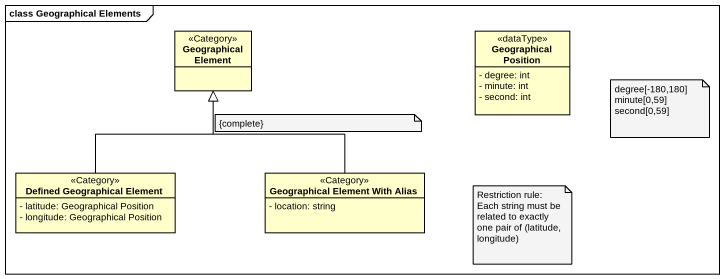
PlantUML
@startuml
mainframe class Geographical Elements
hide circle
hide empty members
skinparam classAttributeIconSize 0
class "Geographical Element" as Geographical_Element <<Category>>
class "Geographical Position" as Geographical_Position <<dataType>> {
  - degree: int
  - minute: int
  - second: int
}
class "Defined Geographical Element" as Defined_Geographical_Element <<Category>> {
  - latitude: Geographical Position
  - longitude: Geographical Position
}
class "Geographical Element With Alias" as Geographical_Element_With <<Category>> {
  - location: string
}
Defined_Geographical_Element -up-|> Geographical_Element
Geographical_Element_With -up-|> Geographical_Element
note as N1
  degree[-180,180]
  minute[0,59]
  second[0,59]
end note
note as N2
  {complete}
end note
note as N3
  Restriction rule:
  Each string must be related to exactly one pair of (latitude, longitude)
end note
@enduml
